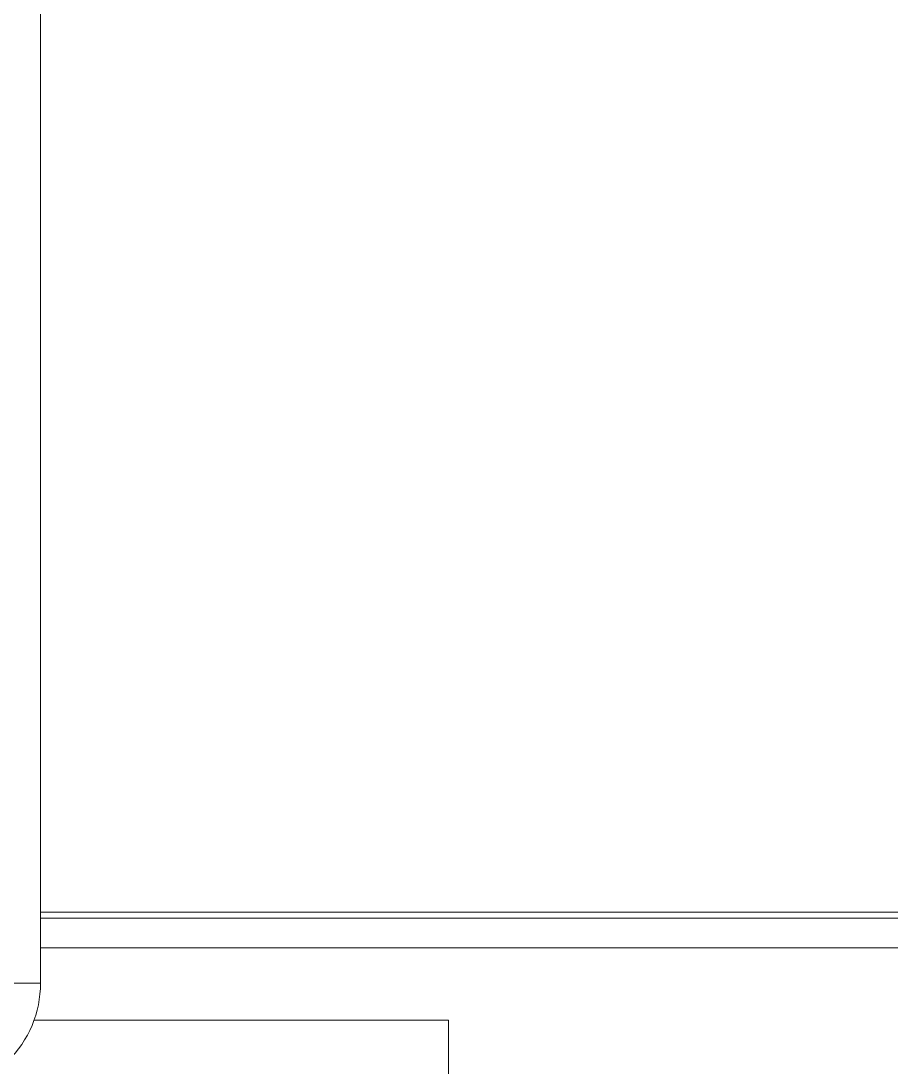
# Model space of a CAD drawing. Header units: millimetres. Extents: x 113490 to 142599, y -20467 to 115.
# Drawn here: x 125701.1 to 125789, y -7414.4 to -7308.8 of the extents above; entities that cross this region are included whole.
import ezdxf

# ---------------------------------------------------------------- set-up
doc = ezdxf.new("R2010")
doc.units = ezdxf.units.MM
doc.layers.add('DV1_0', color=7, linetype='Continuous')

msp = doc.modelspace()

# ---------------------------------------------------------------- linework, layer by layer
at = {"layer": 'DV1_0', "color": 7, "linetype": 'Continuous', "lineweight": 15}
for p, q in [((125703.06, -7405.93), (125703.06, -7300.38)), ((125801.35, -7399.37), (125703.06, -7399.37)), ((125801.35, -7402.37), (125703.06, -7402.37)), ((125744.26, -7409.68), (125702.4, -7409.68)), ((125744.26, -7417.68), (125744.26, -7409.68))]:
    msp.add_line(p, q, dxfattribs=at)
at = {"layer": 'DV1_0', "color": 7, "linetype": 'Continuous', "lineweight": 20}
for p, q in [((125801.35, -7398.77), (125703.06, -7398.77)), ((125585.46, -7405.93), (125703.06, -7405.93))]:
    msp.add_line(p, q, dxfattribs=at)
at = {"layer": 'DV1_0', "color": 7, "linetype": 'Continuous', "lineweight": 15}
msp.add_arc((125692.06, -7405.93), 11, 314.3643, 0, dxfattribs=at)

doc.saveas('drawing.dxf')
